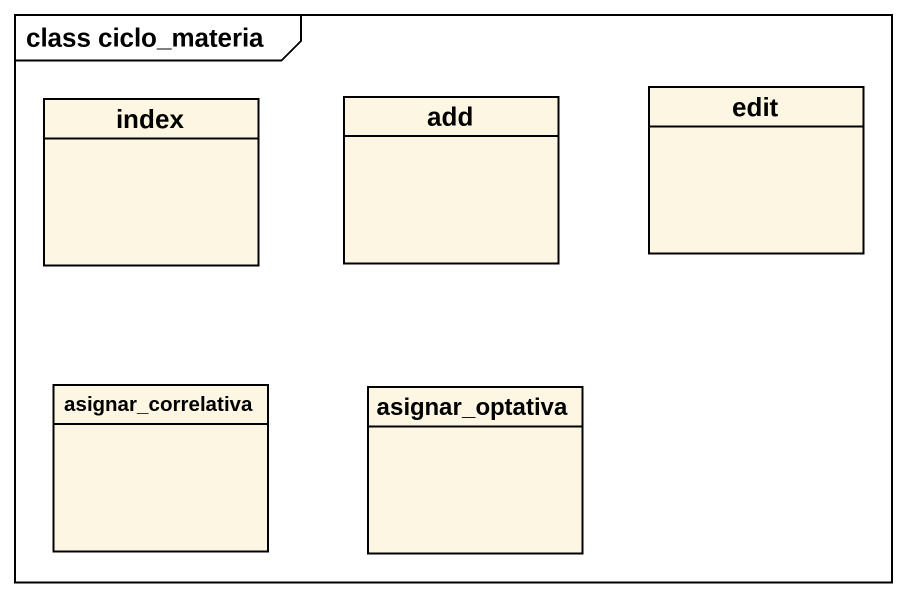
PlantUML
@startuml
mainframe class ciclo_materia
hide circle
hide empty members
class index
class add
class edit
class asignar_correlativa
class asignar_optativa
@enduml
